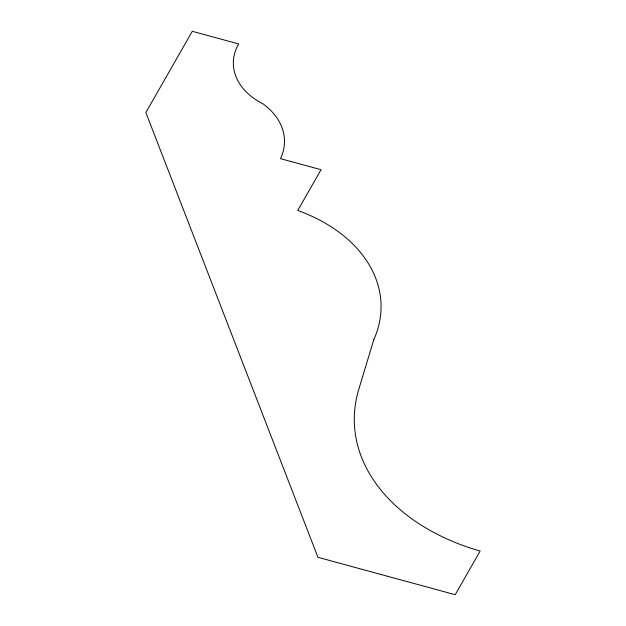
<?xml version="1.0" encoding="UTF-8"?>
<svg xmlns="http://www.w3.org/2000/svg" width="626" height="626" viewBox="0 0 626 626"><rect width="100%" height="100%" fill="white"/><g stroke="black" fill="none" stroke-linecap="round" stroke-linejoin="round"><path stroke-width="0.94" d="M373.761 339.769L358.463 390.436A206.017 144.144 -1 0 0 480.142 551.06L455.204 594.7L317.945 557.312L145.858 112.539L192.292 31.3L238.631 43.922A73.007 51.082 -1 0 0 263.343 104.072A78.289 54.775 -1 0 1 280.495 158.66L321.044 169.701L297.757 210.446A156.735 109.667 -1 0 1 373.761 339.769"/></g></svg>
